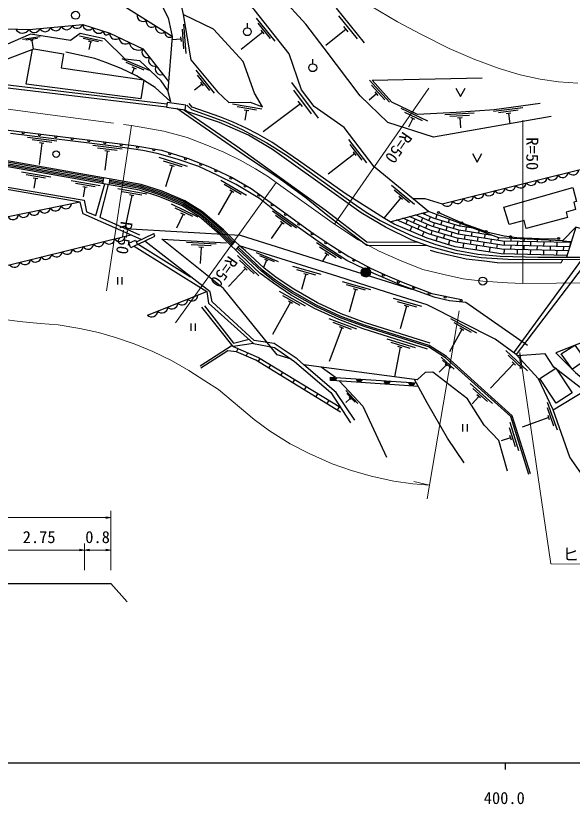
# Model space of a CAD drawing. Units: millimetres at full size, sheet at 1:1000, with parts at other scales. Extents: x 40000 to 680000, y 20000 to 380000.
# Drawn here: x 393629 to 478168, y 198715 to 318364 of the extents above; entities that cross this region are included whole.
import ezdxf
from ezdxf.enums import TextEntityAlignment as Align

# ---------------------------------------------------------------- set-up
doc = ezdxf.new("R2010")
doc.units = ezdxf.units.MM
doc.header["$LTSCALE"] = 1000
doc.linetypes.add('CHAIN', pattern=[18.5, 12, -1.5, 3.5, -1.5])
for name, color, linetype, lineweight in [('M-BGD', 7, 'Continuous', 25), ('M-BMK', 2, 'CHAIN', 13), ('M-BMK-SRVR', 3, 'Continuous', 25), ('M-STR-HTXT', 7, 'Continuous', 13), ('M-TTL-BAND', 7, 'Continuous', 25)]:
    doc.layers.add(name, color=color, linetype=linetype, lineweight=lineweight)
doc.styles.add('ＭＳ ゴシック', font='')
doc.styles.get('ＭＳ ゴシック').set_extended_font_data('MS Gothic')

# ---------------------------------------------------------------- blocks, each defined once
blk = doc.blocks.new('open_arrow')
at = {"color": 0, "linetype": 'Continuous', "lineweight": -2}
blk.add_lwpolyline([(7.5, 1.25), (0, 0), (7.5, -1.25)], dxfattribs=at)

msp = doc.modelspace()

# ---------------------------------------------------------------- hatches: boundary and pattern name
at = {"layer": 'M-BGD'}
for points in [[(446120, 279419, -1), (447520, 279419, -1)], [(441454, 263522), (442443, 263458, -0.82183)], [(445319, 263269), (446308, 263204, -0.82183)], [(449551, 262992), (450540, 262927, -0.82183)], [(453283, 262747), (454271, 262682, -0.82183)]]:
    msp.add_hatch(color=256, dxfattribs=at).paths.add_polyline_path(points)

# ---------------------------------------------------------------- linework, layer by layer
for p, q in [((446627, 314273), (442373, 319513)), ((445569, 314862), (442733, 318356)), ((419530, 312624), (419184, 317111)), ((428811, 316547), (428811, 317225)), ((433014, 314497), (430213, 318019)), ((432313, 314898), (430445, 317246)), ((419173, 313349), (418943, 316340)), ((431144, 315885), (427848, 313263)), ((431362, 315611), (430926, 316159)), ((443802, 316326), (440733, 313835)), ((444132, 315918), (443471, 316733)), ((397346, 315177), (394679, 314756)), ((396930, 314929), (395152, 314648)), ((406827, 314515), (403311, 315289)), ((406189, 314409), (403845, 314925)), ((418759, 314821), (417326, 314711)), ((418785, 314472), (418732, 315170)), ((396276, 314643), (395862, 314578)), ((396069, 314611), (396276, 313300)), ((405239, 314373), (404692, 314493)), ((404966, 314433), (404708, 313261)), ((413945, 310069), (409812, 311850)), ((413137, 310090), (410382, 311277)), ((438753, 311084), (438753, 311761)), ((411641, 310408), (411279, 309569)), ((411962, 310270), (411319, 310547)), ((423826, 306612), (421025, 310133)), ((423124, 307012), (421257, 309360)), ((421956, 307999), (420782, 307065)), ((422174, 307725), (421738, 308273)), ((439605, 302843), (435559, 308246)), ((450397, 305263), (447391, 308612)), ((449673, 305621), (447669, 307853)), ((438571, 303474), (435873, 307076)), ((448448, 306536), (447331, 305534)), ((448681, 306276), (448214, 306797)), ((437176, 304585), (436547, 305425)), ((419355, 304084), (419749, 303809)), ((431001, 304191), (426569, 304966)), ((430211, 304025), (427256, 304541)), ((429026, 303927), (428337, 304048)), ((428682, 303988), (428423, 302510)), ((436862, 305005), (431198, 300762)), ((456237, 302379), (452168, 304302)), ((470643, 304417), (466183, 303825)), ((469939, 304021), (466966, 303626)), ((455431, 302428), (452718, 303710)), ((453946, 302798), (453305, 301442)), ((454263, 302648), (453630, 302948)), ((463283, 303598), (458792, 303310)), ((462554, 303250), (459560, 303059)), ((461425, 302877), (460727, 302833)), ((461076, 302855), (461172, 301358)), ((468839, 303572), (468145, 303480)), ((468492, 303526), (468699, 301967)), ((399877, 299358), (395411, 299913)), ((399096, 299153), (396119, 299523)), ((446970, 296035), (444235, 299609)), ((397570, 299040), (397165, 295782)), ((397918, 298997), (397223, 299083)), ((409815, 298123), (405349, 298678)), ((409033, 297918), (406056, 298288)), ((446276, 296448), (444453, 298831)), ((407508, 297805), (407148, 294914)), ((407855, 297762), (407160, 297848)), ((419721, 295494), (415425, 296835)), ((445126, 297457), (441067, 294350)), ((445339, 297179), (444913, 297735)), ((418915, 295431), (416052, 296325)), ((417394, 295592), (416399, 292406)), ((417728, 295488), (417060, 295696)), ((398952, 293873), (394520, 294651)), ((398162, 293707), (395207, 294226)), ((396977, 293610), (396288, 293731)), ((396633, 293671), (396373, 292194)), ((406468, 292554), (402036, 293332)), ((406843, 292895), (406996, 293771)), ((407828, 292722), (407981, 293598)), ((428679, 291114), (424791, 293379)), ((405678, 292388), (402723, 292907)), ((404493, 292292), (403804, 292413)), ((404148, 292352), (403889, 290875)), ((413561, 291309), (409129, 292087)), ((427880, 291232), (425288, 292742)), ((454205, 289744), (450725, 292597)), ((412771, 291143), (409816, 291662)), ((411241, 291107), (410209, 286102)), ((411586, 291047), (410897, 291168)), ((426433, 291728), (424362, 288174)), ((426736, 291552), (426131, 291904)), ((453435, 289988), (451115, 291889)), ((452356, 290485), (451814, 290928)), ((421332, 287823), (417276, 289772)), ((452085, 290707), (449568, 287636)), ((420526, 287878), (417822, 289177)), ((419360, 288105), (418729, 288408)), ((436299, 286121), (432635, 288732)), ((450483, 287117), (456311, 288678)), ((455730, 288249), (455864, 288559)), ((419044, 288257), (418035, 286157)), ((435514, 286312), (433071, 288053)), ((452900, 286751), (453148, 287324)), ((454066, 286926), (454315, 287500)), ((454563, 288073), (454630, 288228)), ((455232, 287102), (455481, 287676)), ((456398, 287278), (456647, 287851)), ((457440, 287537), (457636, 288183)), ((458217, 286649), (458398, 287248)), ((459355, 286959), (459513, 287482)), ((434119, 286938), (432423, 284558)), ((434404, 286735), (433833, 287141)), ((453538, 285709), (453817, 286353)), ((454734, 285955), (454983, 286528)), ((455901, 286131), (456149, 286704)), ((457079, 286340), (457260, 286938)), ((457856, 285452), (458036, 286051)), ((458994, 285762), (459174, 286360)), ((460132, 286071), (460312, 286670)), ((461102, 286432), (461169, 286863)), ((461995, 285661), (462090, 286279)), ((463079, 286127), (463082, 286149)), ((411957, 284043), (414580, 285326)), ((412145, 283660), (414767, 284943)), ((414767, 284943), (414580, 285326)), ((455373, 284913), (455652, 285557)), ((456718, 285143), (456898, 285741)), ((457472, 284182), (457675, 284854)), ((458632, 284565), (458813, 285163)), ((459770, 284874), (459951, 285473)), ((460911, 285196), (461007, 285814)), ((461804, 284426), (461900, 285044)), ((462888, 284891), (462983, 285509)), ((463972, 285356), (464039, 285791)), ((464864, 284586), (464960, 285203)), ((465952, 285076), (465948, 285051)), ((412145, 283660), (411957, 284043)), ((412082, 283788), (420186, 278767)), ((424058, 283689), (419565, 283942)), ((423292, 283431), (420297, 283600)), ((426365, 283442), (426980, 284085)), ((443102, 281470), (439316, 283902)), ((459387, 283604), (459590, 284276)), ((460720, 283961), (460816, 284578)), ((461602, 283114), (461709, 283808)), ((462697, 283655), (462792, 284273)), ((463781, 284120), (463876, 284738)), ((464673, 283350), (464769, 283968)), ((465853, 284433), (465757, 283815)), ((466745, 283662), (466650, 283044)), ((466909, 284719), (466841, 284280)), ((467832, 284165), (467818, 283540)), ((468842, 284593), (468832, 284142)), ((469832, 284120), (469818, 283495)), ((470841, 284492), (470832, 284097)), ((471831, 284075), (471817, 283450)), ((472839, 284392), (472831, 284052)), ((473831, 284030), (473817, 283405)), ((474837, 284292), (474831, 284008)), ((475830, 283985), (475816, 283360)), ((476667, 284200), (478052, 284125)), ((476835, 284191), (476830, 283963)), ((477830, 283940), (477799, 283316)), ((422127, 283196), (421428, 283236)), ((421778, 283216), (421639, 280749)), ((433569, 281038), (430226, 282373)), ((442309, 281623), (439785, 283245)), ((463578, 282809), (463685, 283503)), ((465662, 283197), (465555, 282504)), ((467804, 282915), (467789, 282213)), ((468818, 283517), (468804, 282892)), ((469804, 282870), (469788, 282168)), ((470818, 283472), (470804, 282847)), ((471803, 282825), (471788, 282123)), ((472817, 283427), (472803, 282802)), ((473803, 282780), (473787, 282079)), ((474817, 283383), (474803, 282758)), ((475802, 282735), (475787, 282034)), ((476816, 283338), (476802, 282713)), ((430578, 278922), (427294, 281998)), ((429825, 279216), (427636, 281267)), ((432923, 281037), (430695, 281928)), ((431720, 281260), (431275, 280145)), ((431980, 281156), (431460, 281364)), ((440885, 282181), (440219, 281144)), ((441180, 281992), (440591, 282371)), ((469303, 267212), (480111, 282042)), ((476707, 281351), (476426, 280840)), ((428525, 280022), (425938, 277260)), ((428781, 279783), (428270, 280261)), ((440035, 279087), (435708, 280322)), ((439232, 279004), (436347, 279828)), ((437707, 279128), (437046, 276813)), ((438044, 279032), (437370, 279224)), ((409081, 278714), (409081, 277596)), ((409748, 278714), (409748, 277596)), ((447579, 276794), (443243, 278000)), ((413648, 272951), (422680, 276539)), ((437625, 274294), (433707, 276509)), ((446776, 276706), (443885, 277510)), ((445250, 276819), (444300, 273403)), ((445587, 276725), (444913, 276913)), ((436824, 274402), (434213, 275878)), ((455337, 274253), (451002, 275462)), ((435371, 274879), (432618, 270011)), ((435675, 274707), (435066, 275051)), ((454534, 274166), (451644, 274972)), ((453008, 274280), (452051, 270847)), ((453345, 274186), (452671, 274374)), ((420241, 271652), (420241, 270534)), ((420908, 271652), (420908, 270534)), ((445463, 270800), (441246, 272371)), ((444655, 270780), (441844, 271828)), ((463670, 270212), (459735, 272395)), ((462869, 270313), (460245, 271769)), ((443145, 271023), (441230, 265883)), ((443473, 270901), (442817, 271145)), ((461411, 270779), (459505, 267344)), ((461717, 270609), (461105, 270949)), ((454335, 267954), (450044, 269308)), ((421644, 265218), (426515, 268381)), ((453530, 267894), (450669, 268796)), ((452009, 268059), (451150, 263570)), ((452343, 267953), (451675, 268164)), ((427180, 267371), (427398, 267875)), ((428646, 266727), (428867, 267239)), ((471359, 264475), (468102, 267581)), ((470609, 264776), (468438, 266846)), ((430471, 265862), (430778, 266364)), ((460242, 264733), (458232, 266535)), ((459787, 264899), (458447, 266101)), ((469570, 265352), (469063, 265835)), ((432082, 264877), (432389, 265381)), ((442221, 263472), (440008, 265056)), ((458997, 265366), (457934, 264280)), ((459153, 265226), (458841, 265506)), ((469316, 265594), (465770, 261874)), ((433903, 263763), (434212, 264268)), ((435709, 262657), (436019, 263165)), ((437475, 261577), (437785, 262086)), ((466033, 259540), (462683, 262544)), ((439226, 260506), (439538, 261016)), ((445612, 259540), (443766, 261511)), ((445173, 259746), (443943, 261059)), ((465274, 259817), (463041, 261820)), ((440909, 259476), (441222, 259988)), ((444426, 260279), (443770, 259664)), ((444570, 260126), (444283, 260433)), ((463957, 260595), (462956, 259479)), ((464218, 260362), (463696, 260829)), ((475923, 255456), (474426, 259699)), ((442489, 258509), (442803, 259023)), ((475390, 256063), (474392, 258892)), ((474608, 257378), (470547, 255945)), ((474725, 257048), (474492, 257708)), ((461515, 256414), (461515, 255296)), ((462182, 256414), (462182, 255296)), ((470054, 252347), (468717, 256644)), ((469545, 252974), (468654, 255838)), ((468813, 254317), (467381, 253871)), ((468917, 253983), (468709, 254651)), ((408057, 232230), (410557, 229422))]:
    msp.add_line(p, q, dxfattribs=at)
for points in [[(417367, 315226), (407902, 321184), (393732, 320070), (388827, 321340), (388758, 323643), (388156, 327809)], [(478728, 286291), (476667, 284200), (467000, 284685), (456311, 288678), (448081, 295424), (443508, 301398), (438941, 304582), (437039, 307120), (435171, 312606), (429839, 319310), (425416, 323306), (419200, 325325)], [(417832, 324127), (419065, 318539), (420249, 311659), (424286, 306845), (425990, 305185), (429232, 305273), (431114, 304565), (429875, 306621), (428197, 311415), (423680, 316323), (419065, 318539)], [(414374, 322906), (416804, 318069), (417367, 315226), (416716, 307040)], [(474980, 303063), (457074, 299938), (450161, 302191), (445947, 306214), (440481, 313423), (437671, 317086), (433908, 321270)], [(416540, 304511), (392848, 307343), (382306, 308751), (356892, 312031), (355493, 313035), (344007, 314870), (333920, 316552), (323583, 315745), (313705, 315190), (301649, 315980)], [(416604, 304938), (392904, 307780), (382363, 309188), (357058, 312453), (355665, 313454), (344078, 315304), (333940, 316995), (323554, 316184), (313707, 315631), (301678, 316420)], [(387053, 316518), (395644, 316299), (403794, 317044), (407897, 315742), (412915, 313353), (416822, 308367)], [(417193, 305328), (416716, 307040), (415718, 308514), (412482, 311511), (410269, 311792), (407118, 314876), (403408, 315656), (401955, 314616), (395872, 315547), (392011, 313878), (385866, 313292)], [(382809, 309413), (388225, 311076), (392510, 311893), (396384, 313341), (400883, 312610), (400532, 310453), (413076, 308657), (412638, 305735), (395189, 307989), (396160, 313257)], [(417193, 305328), (414821, 307465), (411957, 309242), (409652, 310353), (407328, 311275), (405666, 311873), (401261, 312818)], [(473283, 305026), (466300, 304100), (460533, 303675), (454679, 303400), (450747, 305258), (447763, 308582), (464485, 308950)], [(338577, 307592), (411588, 298688), (415753, 297950), (419816, 296700), (423080, 295461), (426490, 293807), (429416, 292131), (432825, 289690), (438776, 285396), (441514, 283560), (444208, 281835), (447533, 280087), (449764, 279051), (452458, 277867), (456844, 276242), (461339, 275296)], [(426365, 283442), (424589, 285224), (421487, 287908), (418920, 289509), (415538, 290908), (412450, 291911), (390978, 295679), (384999, 297032), (366060, 300214), (358386, 301479), (349678, 302903), (342396, 304174), (333234, 305611), (326864, 306418)], [(426980, 284085), (425196, 285875), (422016, 288626), (419328, 290303), (415846, 291743), (412666, 292776), (391153, 296551), (385170, 297905), (366206, 301091), (358530, 302357), (349827, 303780), (342542, 305051), (333359, 306491), (326976, 307300)], [(460487, 307393), (461203, 306098), (461918, 307393)], [(342531, 304150), (349895, 299325), (351152, 299236), (352248, 298094), (380508, 293946), (381589, 294196), (404025, 290357), (404368, 288630), (405779, 288051), (407144, 292842)], [(456177, 283452), (446939, 283488), (441043, 288024), (437734, 290676), (433275, 293908), (428981, 296778), (424227, 300053), (418114, 304272)], [(419120, 304120), (427197, 298553), (440649, 288916), (446957, 284073), (454708, 283988)], [(419615, 304775), (420309, 304133), (425482, 302278), (428000, 301091), (431752, 299093), (434738, 297194), (444733, 290048), (446876, 288553), (448991, 287291), (451328, 286147), (454051, 284862), (457423, 283649), (460558, 282800), (463810, 282195), (467226, 281882), (472973, 281718), (479896, 281748)], [(477388, 281998), (467377, 282222), (460387, 283302), (456112, 284593), (451135, 286751), (449634, 287595), (443682, 291381), (436591, 296377), (432518, 299170), (430389, 300396), (428637, 301306), (426652, 302211), (424644, 303051), (420411, 304487), (419951, 305026)], [(479606, 281349), (468445, 281357), (464325, 281631), (460405, 282280), (456638, 283284), (453796, 284320), (449774, 286301), (446115, 288452), (443089, 290643), (432619, 298061), (428962, 300226), (424590, 302145), (419749, 303809)], [(453925, 290634), (455757, 290646), (458415, 289845), (481805, 295649), (484121, 303176)], [(471359, 268323), (462016, 274869), (459503, 275122), (457350, 275633), (452258, 277419), (448048, 279260), (443943, 281246), (440428, 283504), (432953, 288833), (430636, 290630), (427101, 292745), (424239, 294176), (421460, 295481), (418161, 296600), (415100, 297460), (412944, 297907), (408496, 298555), (392855, 300499)], [(412702, 284407), (403851, 288311), (403400, 290086), (381688, 293802), (380614, 293537), (351926, 297660), (350733, 298712), (350772, 299263)], [(406881, 293114), (391022, 295897), (385041, 297250), (385035, 297251)], [(406920, 293333), (391066, 296115), (385084, 297468), (385072, 297470)], [(406958, 293552), (391110, 296333), (385127, 297687), (385109, 297690)], [(463015, 297455), (463731, 296160), (464446, 297455)], [(403400, 290086), (392452, 287860), (386415, 287192), (381439, 287900), (379132, 287258), (377393, 286964), (376108, 286309), (372129, 286577), (360628, 288477), (354896, 289078), (351792, 288798), (345474, 285948), (342514, 288277), (337674, 293594)], [(426672, 283764), (424893, 285550), (421751, 288267), (419124, 289906), (415692, 291325), (412558, 292344), (407905, 293160)], [(426826, 283924), (425044, 285712), (421884, 288447), (419226, 290105), (415769, 291534), (412612, 292560), (407943, 293379)], [(407657, 292752), (406384, 287798), (412437, 285115)], [(426519, 283603), (424741, 285387), (421619, 288088), (419022, 289708), (415615, 291117), (412504, 292127), (407866, 292941)], [(463185, 286110), (461098, 286433), (457216, 287604), (455340, 288418)], [(457855, 288506), (461638, 286852), (465210, 285568), (467838, 284971), (469764, 284704), (474301, 284534), (476104, 284560)], [(477606, 282695), (467438, 282923), (460543, 283988), (456354, 285252), (451455, 287378)], [(477799, 283316), (467493, 283547), (460682, 284599), (456569, 285840), (452426, 287638)], [(477993, 283937), (467548, 284171), (460821, 285210), (456785, 286428), (453397, 287898)], [(466072, 285032), (460959, 285821), (457000, 287016), (454368, 288158)], [(377393, 286964), (378493, 280452), (385400, 279570), (392696, 280592), (411116, 285106)], [(410209, 286102), (427719, 285069), (453759, 276893)], [(479593, 286039), (478728, 286291), (477307, 281737)], [(445126, 256988), (442283, 261179), (437414, 265402), (436378, 266293), (432889, 268627), (429862, 269080), (423461, 274956), (423157, 276453), (413243, 284176)], [(435498, 266262), (433354, 266930), (425203, 276995), (415822, 284466), (425636, 283913)], [(411635, 283410), (422680, 276539), (422900, 274776), (429751, 268656), (432952, 268034), (435994, 265917), (441482, 261219), (444499, 256598)], [(456167, 267792), (446423, 270864), (442701, 272251), (439034, 273951), (435344, 276038), (432760, 277765), (430730, 279321), (427870, 282001), (426997, 282836)], [(471582, 248773), (468854, 257544), (458904, 266467), (456314, 268106), (446535, 271190), (442833, 272569), (439191, 274258), (435525, 276331), (432960, 278045), (430953, 279584), (428106, 282251), (427235, 283085)], [(471808, 248844), (469060, 257676), (459047, 266656), (456414, 268323), (446612, 271414), (442924, 272787), (439299, 274468), (435649, 276532), (433098, 278237), (431106, 279764), (428269, 282422), (427399, 283256)], [(475277, 258557), (473053, 263281), (469653, 266978), (466468, 269300), (456152, 274492), (449955, 276437), (442551, 278777), (427610, 283476)], [(456577, 268674), (446737, 271777), (443073, 273142), (439475, 274810), (435851, 276860), (433322, 278550), (431355, 280058), (428533, 282701), (427610, 283476)], [(476426, 280840), (466743, 280881), (464835, 281101), (462041, 281429), (457649, 282437), (456650, 282766)], [(501089, 282256), (481515, 281939), (480615, 281402), (469653, 266978)], [(563326, 281454), (557954, 278737), (554823, 277558), (551449, 276475), (547118, 275508), (540806, 274561), (536241, 274503), (526681, 274754), (517509, 274762), (505648, 274772), (493758, 274637), (491608, 274211), (482166, 270261), (482369, 269839), (475677, 267236), (478687, 264250), (489002, 255449), (491207, 253534), (498347, 249780)], [(429751, 268656), (426666, 268192), (421912, 274129)], [(422291, 274324), (426709, 268667), (429068, 269266)], [(426666, 268192), (430510, 266528), (442991, 258909)], [(478230, 264704), (476473, 267060), (478581, 268366), (480168, 266088), (478213, 264726)], [(442965, 258218), (430111, 266083), (427180, 267371), (425870, 267542), (421730, 264863)], [(498189, 247611), (488446, 252597), (482346, 259379), (480033, 261473), (475348, 265025), (474040, 267049), (469835, 266780)], [(468319, 249265), (467015, 253894), (464794, 256215), (462260, 260241), (456995, 264303), (455836, 264207), (454618, 263098), (454214, 263161), (437414, 265402)], [(454795, 262103), (442422, 262947), (441431, 262992), (441454, 263522), (454485, 262668)], [(442811, 262921), (446356, 259107), (449926, 251400)], [(461731, 250538), (459225, 254284), (456141, 259645), (454214, 263161)], [(488446, 252597), (479933, 248369), (477803, 251398), (475277, 258557), (480033, 261473)], [(372557, 232230), (376557, 232230), (390307, 232230), (404057, 232230), (408057, 232230)]]:
    msp.add_lwpolyline(points, dxfattribs=at)
for points in [[(416540, 304511), (419355, 304084), (419460, 304779), (416645, 305206)], [(467776, 289325), (478249, 292308), (478807, 290194), (478387, 290083), (478684, 288958), (477234, 288575), (477457, 287733), (471165, 286072), (470844, 287290), (468583, 286693)], [(412145, 283660), (411132, 283164), (410802, 283839), (411815, 284335)], [(426997, 282836), (426365, 283442), (426980, 284085), (427613, 283479)], [(475739, 259564), (473261, 263309), (475684, 264912), (478162, 261167)]]:
    msp.add_lwpolyline(points, close=True, dxfattribs=at)
for centre, radius in [((402713, 318448), 600), ((428811, 315947), 600), ((438753, 310484), 600), ((394773, 300588), 150), ((397254, 300285), 150), ((399736, 299983), 150), ((402217, 299680), 150), ((404715, 299376), 150), ((407181, 299075), 150), ((409662, 298772), 150), ((412139, 298438), 150), ((414601, 298002), 150), ((399756, 297380), 500), ((417023, 297402), 150), ((419413, 296667), 150), ((421758, 295803), 150), ((424054, 294822), 150), ((426304, 293731), 150), ((428477, 292496), 150), ((430564, 291124), 150), ((432597, 289669), 150), ((434624, 288207), 150), ((457855, 288506), 150), ((436652, 286744), 150), ((461393, 286959), 150), ((438679, 285281), 150), ((465094, 285610), 150), ((468801, 284838), 150), ((440755, 283888), 150), ((476104, 284560), 150), ((442851, 282526), 150), ((444998, 281250), 150), ((446820, 279419), 700), ((447211, 280087), 150), ((449472, 279021), 150), ((451759, 278010), 150), ((454088, 277103), 150), ((456432, 276235), 150), ((458862, 275664), 150), ((461309, 275149), 150)]:
    msp.add_circle(centre, radius, dxfattribs=at)
for centre, radius, start, end in [((412933, 318371), 875, 167.81113, 307.81113), ((414325, 317495), 875, 167.81113, 307.81113), ((394651, 316889), 1155, 207.79546, 329.28805), ((396436, 316672), 875, 205.22099, 345.22099), ((398073, 316821), 875, 205.22099, 345.22099), ((399711, 316971), 875, 205.22099, 345.22099), ((401349, 317121), 875, 205.22099, 345.22099), ((402961, 317341), 885, 210.0819, 340.36007), ((404668, 317080), 875, 182.39765, 322.39765), ((406236, 316583), 875, 182.39765, 322.39765), ((407439, 315978), 515, 172.03038, 332.76492), ((415716, 316619), 875, 167.81113, 307.81113), ((416967, 315826), 721, 171.89463, 303.72763), ((408768, 315659), 875, 174.54094, 314.54094), ((410253, 314952), 875, 174.54094, 314.54094), ((412211, 314513), 1357, 187.83808, 301.2438), ((413658, 312890), 875, 148.07992, 288.07992), ((414672, 311596), 875, 148.07992, 288.07992), ((415686, 310301), 875, 148.07992, 288.07992), ((476698, 294690), 875, 213.93545, 353.93545), ((478294, 295086), 875, 213.93545, 353.93545), ((471909, 293502), 875, 213.93545, 353.93545), ((473505, 293898), 875, 213.93545, 353.93545), ((475102, 294294), 875, 213.93545, 353.93545), ((467121, 292314), 875, 213.93545, 353.93545), ((468717, 292710), 875, 213.93545, 353.93545), ((470313, 293106), 875, 213.93545, 353.93545), ((462333, 291126), 875, 213.93545, 353.93545), ((463929, 291522), 875, 213.93545, 353.93545), ((465525, 291918), 875, 213.93545, 353.93545), ((401256, 289955), 875, 211.49137, 351.49137), ((459141, 290334), 875, 213.93545, 353.93545), ((460737, 290730), 875, 213.93545, 353.93545), ((394810, 288645), 875, 211.49137, 351.49137), ((396421, 288973), 875, 211.49137, 351.49137), ((398033, 289300), 875, 211.49137, 351.49137), ((399644, 289628), 875, 211.49137, 351.49137), ((393198, 288317), 875, 211.49137, 351.49137), ((409396, 284993), 875, 213.77087, 353.77087), ((404604, 283819), 875, 213.77087, 353.77087), ((406201, 284210), 875, 213.77087, 353.77087), ((407799, 284602), 875, 213.77087, 353.77087), ((399812, 282644), 875, 213.77087, 353.77087), ((401410, 283036), 875, 213.77087, 353.77087), ((403007, 283427), 875, 213.77087, 353.77087), ((395021, 281470), 875, 213.77087, 353.77087), ((396618, 281861), 875, 213.77087, 353.77087), ((398215, 282253), 875, 213.77087, 353.77087), ((393423, 281079), 875, 213.77087, 353.77087), ((418887, 275354), 875, 221.66624, 1.66624), ((420415, 275961), 875, 221.66624, 1.66624), ((415830, 274140), 875, 221.66624, 1.66624), ((417359, 274747), 875, 221.66624, 1.66624), ((414302, 273533), 875, 221.66624, 1.66624), ((441955, 263588), 505, 187.4197, 345.07789), ((445820, 263334), 505, 187.4197, 345.07789), ((450052, 263057), 505, 187.4197, 345.07789), ((453783, 262812), 505, 187.4197, 345.07789)]:
    msp.add_arc(centre, radius, start, end, dxfattribs=at)
at = {"layer": 'M-BMK'}
msp.add_lwpolyline([(370451, 307042), (396603, 303649), (411195, 301719), (416119, 300850), (419651, 299897), (422422, 298844), (425234, 297676), (427723, 296437), (430055, 295128), (432023, 293916), (433193, 293038), (442068, 286751), (445636, 284373), (448849, 282624), (452274, 281121), (455463, 279865), (458675, 279081), (461598, 278462), (464574, 278100), (468353, 277821), (470648, 277748), (499632, 277950)], dxfattribs=at)
at = {"layer": 'M-BMK-SRVR'}
msp.add_circle((464574, 278100), 600, dxfattribs=at)
at = {"layer": 'M-STR-HTXT'}
for p, q in [((456375, 307387), (442068, 286751)), ((407439, 276623), (411195, 301719)), ((470648, 277748), (470640, 302514)), ((417913, 271792), (433193, 293038)), ((461010, 273569), (456144, 245067)), ((470230, 267261), (470242, 264806)), ((456494, 247119), (454103, 247672)), ((408057, 234230), (408057, 243216)), ((372557, 242216), (408057, 242216)), ((404057, 234230), (404057, 238291)), ((390307, 237291), (404057, 237291)), ((404057, 237291), (408057, 237291))]:
    msp.add_line(p, q, dxfattribs=at)
for points in [[(388015, 335217), (403239, 333506), (411768, 332187), (417954, 331075), (423117, 330063), (428903, 328587), (433493, 327110), (437381, 325477), (441027, 323774), (446133, 320673), (451639, 317466), (455163, 315556), (459486, 313386), (463390, 311731), (467067, 310375), (470255, 309419), (473276, 308763), (476069, 308343), (479010, 308133)], [(456494, 247119), (453926, 247345), (451068, 247740), (447629, 248521), (444618, 249357), (441694, 250379), (438190, 251917), (435333, 253423), (432179, 255401), (429839, 257093), (424409, 261631), (422364, 262961), (419947, 264510), (417299, 266070), (414453, 267410), (411607, 268586), (408760, 269552), (406177, 270278), (403342, 270915), (400079, 271453), (397353, 271652), (394187, 271981), (384400, 273269)], [(470230, 267261), (474897, 235198), (497451, 234924)]]:
    msp.add_lwpolyline(points, dxfattribs=at)
at = {"layer": 'M-TTL-BAND'}
for p, q in [((40000, 205000), (579000, 205000)), ((468000, 205000), (468000, 204000))]:
    msp.add_line(p, q, dxfattribs=at)

# ---------------------------------------------------------------- block references
at = {"layer": 'M-STR-HTXT', "xscale": 100, "yscale": 100, "rotation": 180}
for p in [(408057, 242216), (404057, 237291), (408057, 237291)]:
    msp.add_blockref('open_arrow', p, dxfattribs=at)
at = {"layer": 'M-STR-HTXT', "xscale": 100, "yscale": 100}
msp.add_blockref('open_arrow', (404057, 237291), dxfattribs=at)

# ---------------------------------------------------------------- texts
at = {"layer": 'M-STR-HTXT', "style": 'ＭＳ ゴシック'}
for s, rotation, p in [('R=50', 235.264, (452015, 301212)), ('R=50', 270.019, (470641, 299915)), ('R=50', 261.489, (409043, 287341)), ('R=50', 234.276, (425531, 282384)), ('ヒューム管\u3000φ200', 359.303, (476674, 235177))]:
    msp.add_text(s, height=1833, rotation=rotation, dxfattribs=at).set_placement(p, align=Align.BOTTOM_LEFT)
for s, p in [('2.75', (397182, 237791)), ('0.8', (406057, 237791))]:
    msp.add_text(s, height=1833, dxfattribs=at).set_placement(p, align=Align.BOTTOM_CENTER)
at = {"layer": 'M-TTL-BAND', "style": 'ＭＳ ゴシック'}
msp.add_text('400.0', height=1833, dxfattribs=at).set_placement((467844, 198195), align=Align.BOTTOM_CENTER)

doc.saveas('drawing.dxf')
